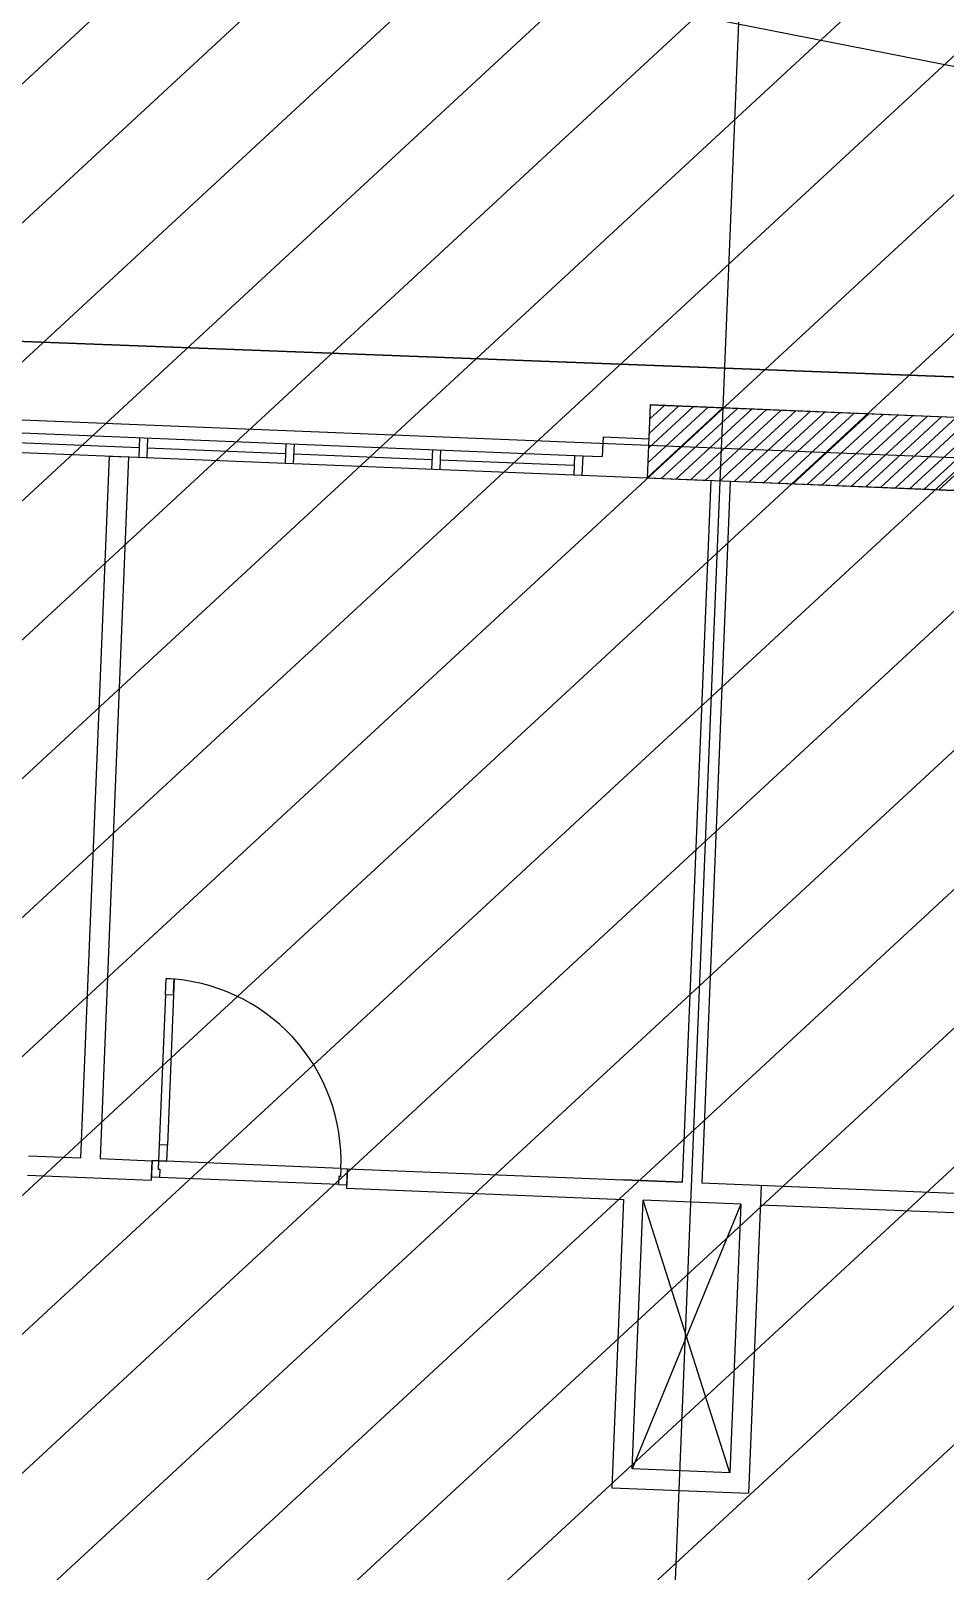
# Model space of a CAD drawing. Extents: x -678889171 to 586587, y -792238163 to 335485.
# Drawn here: x -678767444 to -678761829, y -791937701 to -791928249 of the extents above; entities that cross this region are included whole.
import ezdxf
from ezdxf.enums import TextEntityAlignment as Align

# ---------------------------------------------------------------- set-up
doc = ezdxf.new("R2010")
doc.units = 0
doc.header["$MEASUREMENT"] = 0
for name, color, linetype in [('A-FLOR-PATT', 252, 'Continuous'), ('A-SITE-PATT', 252, 'Continuous'), ('A-WALL', 252, 'Continuous')]:
    doc.layers.add(name, color=color, linetype=linetype)
doc.layers.add('BASEMENT3 LAYOUT$0$HATCH2', color=252, linetype='Continuous', lineweight=15)
doc.styles.add('Ground floor Towers$0$$Bas01-Rname$0$EN-SC', font='swissc.ttf')
doc.styles.add('Ground floor Towers$0$$Bas01-Rname$0$EN-SCL', font='swisscl.ttf')
doc.styles.add('Ground floor Towers$0$04-Ground Floor$0$V2-lower ground$0$LEVEL  FOR LICENSE LOWER GR$0$$LG- LEVEL$0$AR-SR', font='sarb.shx')

# ---------------------------------------------------------------- blocks, each defined once
blk = doc.blocks.new('A$C61C61320')
at = {"layer": 'BASEMENT3 LAYOUT$0$HATCH2'}
h = blk.add_hatch(dxfattribs=at)
h.set_pattern_fill('ANSI31', color=256, scale=5000, style=0)
h.set_pattern_definition([(45, (1320016.062358054, 343948.7931753235), (-441.9417382415922, 441.9417382415922), [])])
h.paths.add_polyline_path([(11086.00013759569, 20764.88754983409), (-87874.57371154218, 20764.88754983409), (-87874.57371154218, -14411.92520058152), (11086.00013759569, -14411.92520058152)])
blk = doc.blocks.new('GR')
at = {"layer": 'A-FLOR-PATT'}
for p, q in [((30505, 225220), (30505, 268485)), ((25896.08732080023, 258076.5505101617), (34197.19236410962, 256791.3789801006)), ((11156.56751948255, 255196.699353244), (93119.86647302075, 255419.2855674157)), ((11158.08562406938, 255197.9860199755), (93236.15672916308, 255420.6398325165)), ((30056.32397757122, 255006.1982371718), (30056.32397757122, 254796.1979590259)), ((30056.32397757122, 255006.1982371718), (37916.492348264, 255006.1982116929)), ((30059.05917942073, 255005.3783166241, 6.548846428213548e-09), (38359.22754746958, 255005.378316625, 6.548846428213548e-09)), ((30059.05917942067, 254555.378316625, 6.548846428213548e-09), (30059.05917942073, 255005.3783166241, 6.548846428213548e-09)), ((30059.05917942077, 254921.1206252754, 6.548814225912728e-09), (30143.31687076953, 255005.3783166241, 6.548814225912728e-09)), ((30059.05917942077, 254831.3180640647, 6.548814225912728e-09), (30233.11943198023, 255005.3783166241, 6.548814225912728e-09)), ((30059.05917942076, 254741.515502854, 6.548814225912728e-09), (30322.92199319089, 255005.3783166241, 6.548814225912728e-09)), ((30059.05917942076, 254651.7129416433, 6.548814225912728e-09), (30412.72455440159, 255005.3783166241, 6.548814225912728e-09)), ((30059.05917942079, 254561.9103804326, 6.548814225912728e-09), (30502.52711561229, 255005.3783166241, 6.548814225912728e-09)), ((30142.32967682388, 254555.378316625, 6.548814225912728e-09), (30592.32967682298, 255005.3783166241, 6.548814225912728e-09)), ((30232.13223803458, 254555.378316625, 6.548814225912728e-09), (30682.13223803368, 255005.3783166241, 6.548814225912728e-09)), ((30321.93479924528, 254555.378316625, 6.548814225912728e-09), (30771.93479924438, 255005.3783166241, 6.548814225912728e-09)), ((30411.73736045597, 254555.3783166251, 6.548814225912728e-09), (30861.73736045504, 255005.3783166241, 6.548814225912728e-09)), ((30501.53992166667, 254555.3783166251, 6.548814225912728e-09), (30951.53992166574, 255005.3783166241, 6.548814225912728e-09)), ((30591.34248287737, 254555.3783166251, 6.548814225912728e-09), (31041.34248287644, 255005.3783166241, 6.548814225912728e-09)), ((30681.14504408803, 254555.378316625, 6.548814225912728e-09), (31131.14504408713, 255005.3783166241, 6.548814225912728e-09)), ((30770.94760529873, 254555.378316625, 6.548814225912728e-09), (31220.94760529783, 255005.3783166241, 6.548814225912728e-09)), ((30860.75016650943, 254555.378316625, 6.548814225912728e-09), (31310.75016650853, 255005.3783166241, 6.548814225912728e-09)), ((30950.55272772012, 254555.3783166251, 6.548814225912728e-09), (31400.55272771919, 255005.3783166241, 6.548814225912728e-09)), ((31040.35528893082, 254555.3783166251, 6.548814225912728e-09), (31490.35528892989, 255005.3783166241, 6.548814225912728e-09)), ((31130.15785014152, 254555.3783166251, 6.548814225912728e-09), (31580.15785014059, 255005.3783166241, 6.548814225912728e-09)), ((31219.96041135218, 254555.378316625, 6.548814225912728e-09), (31669.96041135128, 255005.3783166241, 6.548814225912728e-09)), ((31309.76297256288, 254555.378316625, 6.548814225912728e-09), (31759.76297256198, 255005.3783166241, 6.548814225912728e-09)), ((31399.56553377358, 254555.378316625, 6.548814225912728e-09), (31849.56553377268, 255005.3783166241, 6.548814225912728e-09)), ((31489.36809498427, 254555.3783166251, 6.548814225912728e-09), (31939.36809498334, 255005.3783166241, 6.548814225912728e-09)), ((31579.17065619497, 254555.3783166251, 6.548814225912728e-09), (32029.17065619404, 255005.3783166241, 6.548814225912728e-09)), ((31668.97321740567, 254555.3783166251, 6.548814225912728e-09), (32118.97321740474, 255005.3783166241, 6.548814225912728e-09)), ((31758.77577861633, 254555.378316625, 6.548814225912728e-09), (32208.77577861543, 255005.3783166241, 6.548814225912728e-09)), ((31848.57833982703, 254555.378316625, 6.548814225912728e-09), (32298.57833982613, 255005.3783166241, 6.548814225912728e-09)), ((58315, 254755), (-5985, 254755)), ((29775.09137793207, 254796.1979590259, 2.710725975567313e-08), (30056.32397757122, 254796.1979590259, 4.408507539633211e-08)), ((29775.09137793207, 254796.1979590259, 2.710725975567313e-08), (29775.09137793207, 254676.1979590259, 3.079217643711599e-08)), ((24256.22060030595, 254676.1949437717, 3.079217643711663e-08), (29655.09133319111, 254676.1949437495, 3.079217643711663e-08)), ((26931.22060030604, 254676.1969560433, 3.000535378574357e-08), (26931.22060030604, 254556.1987547361, 3.000535378574357e-08)), ((26981.22060030603, 254676.1969560431, 3.000535378574357e-08), (26981.22060030604, 254556.1987547361, 3.000535378574357e-08)), ((27831.22060030575, 254676.1969560396, 1.278950391640092e-08), (27831.22060030575, 254556.1987547324, 1.278950391640092e-08)), ((27881.22060030574, 254676.1969560394, 1.278950391640092e-08), (27881.22060030575, 254556.1987547324, 1.278950391640092e-08)), ((28731.22060030595, 254676.1949437533, 1.357633051338257e-08), (28731.22060030595, 254556.1967424461, 1.357633051338257e-08)), ((28781.22060030595, 254676.1949437531, 1.357633051338257e-08), (28781.22060030595, 254556.1967424461, 1.357633051338257e-08)), ((29605.09133319061, 254676.1949437498, 3.000534589452638e-08), (29605.09133319061, 254556.1949437567, 3.000534589452638e-08)), ((29655.09137793207, 254676.1979590259, 3.079217643711663e-08), (29775.09137793207, 254676.1979590259, 2.710725975567387e-08)), ((29655.09137793207, 254676.1949437495, 3.079217643711663e-08), (29655.09137793207, 254556.1979590259, 3.079217643711663e-08)), ((24256.22060030546, 254556.1949437717, 3.079217643711663e-08), (29655.09133319061, 254556.1949437495, 3.079217643711663e-08)), ((26081.22060030604, 254616.1949437643, 3.079217643711663e-08), (26931.22060030604, 254616.1949437608, 3.079217643711663e-08)), ((26748.71067299195, 254556.1949010405), (26748.71067299195, 250246.196759169)), ((26748.71067299227, 254556.1949010405, 3.079217786556653e-08), (26868.71067299227, 254556.19490104, 3.079217786556654e-08)), ((26868.71067299195, 254556.19490104), (26868.71067299195, 250246.196759169)), ((26981.22060030604, 254616.1949437606, 3.079217643711663e-08), (27831.22060030575, 254616.194943757, 3.079217643711663e-08)), ((27881.22060030574, 254616.1949437569, 3.079217643711663e-08), (28731.22060030596, 254616.1949437533, 3.079217643711663e-08)), ((28781.22060030595, 254616.1949437531, 3.079217643711663e-08), (29605.09133319061, 254616.1949437498, 3.079217643711663e-08)), ((29655.09137793207, 254556.1979590259, 3.079217643711663e-08), (30446.30456203954, 254556.1979590259, 6.495887597990723e-09)), ((30446.30456203954, 254556.1979590259, 6.533791525897379e-09), (30446.3045620395, 250246.1967591689)), ((30566.30456203954, 254556.1979590255, 6.533791525896691e-09), (30566.3045620395, 250246.1967591689)), ((30566.30456203954, 254556.1979590255, 6.495887597992417e-09), (34143.89845108707, 254556.1979590254, 6.495887597992417e-09)), ((38359.22754746958, 254555.378316625, 6.548846428213548e-09), (30059.05917942067, 254555.378316625, 6.548846428213548e-09)), ((27228.71068949673, 251266.1967585215), (27228.71069111484, 251366.1967585214)), ((27228.71069111484, 251366.1967585214), (27278.71069111482, 251366.1967577123)), ((27278.71069111482, 251366.1967577123), (27278.71068970706, 251279.1967577124)), ((27278.71068970706, 251279.1967577124), (27278.71069111482, 251366.1967577123)), ((27278.71069111482, 251366.1967577123), (27278.71068949671, 251266.1967577124)), ((27228.71068949673, 251266.1967585215), (27228.71067461005, 250346.1967585217)), ((27278.71068949671, 251266.1967577124), (27228.71068949673, 251266.1967585215)), ((27278.71068949671, 251266.1967577124), (27278.71067461003, 250346.1967577126)), ((27278.71067461003, 250346.1967577126), (27228.71067461005, 250346.1967585217)), ((27228.71067461005, 250346.1967585217), (27228.71067299193, 250246.1967585217)), ((27278.71067439967, 250333.1967577126), (27278.71067461003, 250346.1967577126)), ((27278.71067299191, 250246.1967577126), (27278.71067439967, 250333.1967577126)), ((26428.71067299195, 250246.196759169), (26748.71067299195, 250246.196759169)), ((26868.71067299195, 250246.196759169), (27188.71067299195, 250246.196759169)), ((27188.71067299195, 250246.196759169), (27188.71067299195, 250126.196759169)), ((27188.71067137382, 250146.196759169), (27188.71067299195, 250246.196759169)), ((27228.71067299193, 250246.1967585217), (27188.71067299195, 250246.196759169)), ((27228.71067299193, 250246.1967585217), (27228.71067218287, 250196.1967585217)), ((27228.71067299193, 250246.1967585217), (27278.71067299191, 250246.1967577126)), ((28348.71067299163, 250246.1967403988), (27228.71067299193, 250246.1967585217)), ((28348.71067299163, 250246.1967403988), (28348.71067218257, 250196.1967403988)), ((28348.71067299163, 250246.1967403988), (28388.71067299162, 250246.1967397516)), ((28388.71067299195, 250246.196759169), (30446.30456203951, 250246.196759169)), ((28388.71067299195, 250246.196759169), (28388.71067299195, 250126.196759169)), ((28388.7106713735, 250146.1967397516), (28388.71067299162, 250246.1967397516)), ((30446.30456219707, 250246.19677559), (30086.30444295309, 250246.19677559)), ((30446.3045623542, 250246.1967763447), (30086.30444310463, 250246.1967755585)), ((32623.89845108706, 250246.196759169), (30566.3045620395, 250246.196759169)), ((30931.30443737176, 250246.1967591689), (30931.30443737176, 248356.1967681402)), ((26428.71067299195, 250126.196759169), (27188.71067299195, 250126.196759169)), ((27238.71067137381, 250146.19675836), (27188.71067137382, 250146.196759169)), ((27228.71067218287, 250196.1967585217), (27238.71067218287, 250196.1967583599)), ((27238.71067218287, 250196.1967583599), (27238.71067137381, 250146.19675836)), ((28338.71067137352, 250146.1967405607), (27238.71067137381, 250146.19675836)), ((28348.71067218257, 250196.1967403988), (28338.71067218258, 250196.1967405606)), ((28338.71067218258, 250196.1967405606), (28338.71067137351, 250146.1967405607)), ((28338.71067137351, 250146.1967405607), (28388.7106713735, 250146.1967397516)), ((28388.71067299195, 250126.196759169), (30091.30468670726, 250126.196759169)), ((30091.30468670726, 250126.196759169), (30091.30468670726, 248356.1967696136)), ((30211.30468670726, 248476.196775591), (30211.30468670726, 250126.196759169)), ((30811.30473186683, 250126.1967755902), (30211.30477702685, 248476.1967591681)), ((30811.30473186683, 248476.1967591681), (30211.30477702685, 250126.1967755902)), ((30811.30473186683, 250126.1967755902), (30211.30477702685, 250126.1967755902)), ((30811.30473186683, 250126.196759169), (30811.30473186683, 248476.196775591)), ((32623.89845108706, 250126.196759169), (30931.30443737176, 250126.196759169)), ((30811.30473186683, 248476.196775591), (30211.30468670726, 248476.196775591)), ((30091.30468670726, 248356.1967696136), (30931.30443737176, 248356.1967681402))]:
    blk.add_line(p, q, dxfattribs=at)
for centre, radius, start, end in [((632160.654919429, 163506.251165366), 605195.8226879981, 171.0737824436527, 190.1263033448895), ((632160.6549194276, 163506.2511653661), 599695.8226879967, 171.0616030214717, 190.2201678661017), ((632160.6549194327, 163506.2511653659), 599145.8226880017, 171.0631954506245, 190.2296506374575), ((27228.71067299193, 250246.1967585217), 1119.999999999704, 359.9999990728552, 89.99999907285519)]:
    blk.add_arc(centre, radius, start, end, dxfattribs=at)
at = {"layer": 'A-FLOR-PATT', "style": 'Ground floor Towers$0$04-Ground Floor$0$V2-lower ground$0$LEVEL  FOR LICENSE LOWER GR$0$$LG- LEVEL$0$AR-SR', "flags": 12}
for tag, p in [('L', (30296.07288644527, 72859.53473235783)), ('P', (30237.50458115668, 72203.99769414036))]:
    blk.add_attdef(tag, text='', height=500, dxfattribs=at).set_placement(p, align=Align.RIGHT)
at = {"layer": 'A-FLOR-PATT'}
for tag, p, height, style in [('N', (85492.25876324323, 56633.4995742733), 250, 'Ground floor Towers$0$$Bas01-Rname$0$EN-SC'), ('N', (89389.48149106537, 56633.4995742733), 250, 'Ground floor Towers$0$$Bas01-Rname$0$EN-SC'), ('N', (94597.61363499537, 56633.4995742733), 250, 'Ground floor Towers$0$$Bas01-Rname$0$EN-SC'), ('AN', (85922.66280553787, 56313.08159666645), 200, 'Ground floor Towers$0$$Bas01-Rname$0$EN-SCL'), ('AN', (89819.88553336001, 56313.08159666645), 200, 'Ground floor Towers$0$$Bas01-Rname$0$EN-SCL'), ('AN', (95028.01767729002, 56313.08159666645), 200, 'Ground floor Towers$0$$Bas01-Rname$0$EN-SCL'), ('SN', (85299.47460008037, 56025.08594095582), 200, 'Ground floor Towers$0$$Bas01-Rname$0$EN-SCL'), ('F', (85927.04975899268, 56008.67972904726), 200, 'Ground floor Towers$0$$Bas01-Rname$0$EN-SCL'), ('SN', (89196.69732790251, 56025.08594095582), 200, 'Ground floor Towers$0$$Bas01-Rname$0$EN-SCL'), ('F', (89824.27248681482, 56008.67972904726), 200, 'Ground floor Towers$0$$Bas01-Rname$0$EN-SCL'), ('SN', (94404.82947183252, 56025.08594095582), 200, 'Ground floor Towers$0$$Bas01-Rname$0$EN-SCL'), ('F', (95032.40463074483, 56008.67972904726), 200, 'Ground floor Towers$0$$Bas01-Rname$0$EN-SCL')]:
    blk.add_attdef(tag, p, '', height=height, dxfattribs=dict(at, style=style))
at = {"layer": 'A-FLOR-PATT', "style": 'Ground floor Towers$0$$Bas01-Rname$0$EN-SCL', "width": 0.8}
for p in [(85305.16036184286, 56295.1433535593), (89202.383089665, 56295.1433535593), (94410.51523359501, 56295.1433535593)]:
    blk.add_attdef('FN', p, '', height=250, dxfattribs=at)

msp = doc.modelspace()

# ---------------------------------------------------------------- block references
at = {"layer": 'A-SITE-PATT', "rotation": 357.6731745000001}
msp.add_blockref('A$C61C61320', (-678706236.4347705, -791940527.995869, -212772), dxfattribs=at)

# ---------------------------------------------------------------- next in the draw order: block references
at = {"layer": 'A-WALL', "rotation": 357.6731745000001}
msp.add_blockref('GR', (-678804025.0995113, -792184118.4910543, -212772), dxfattribs=at)

doc.saveas('drawing.dxf')
